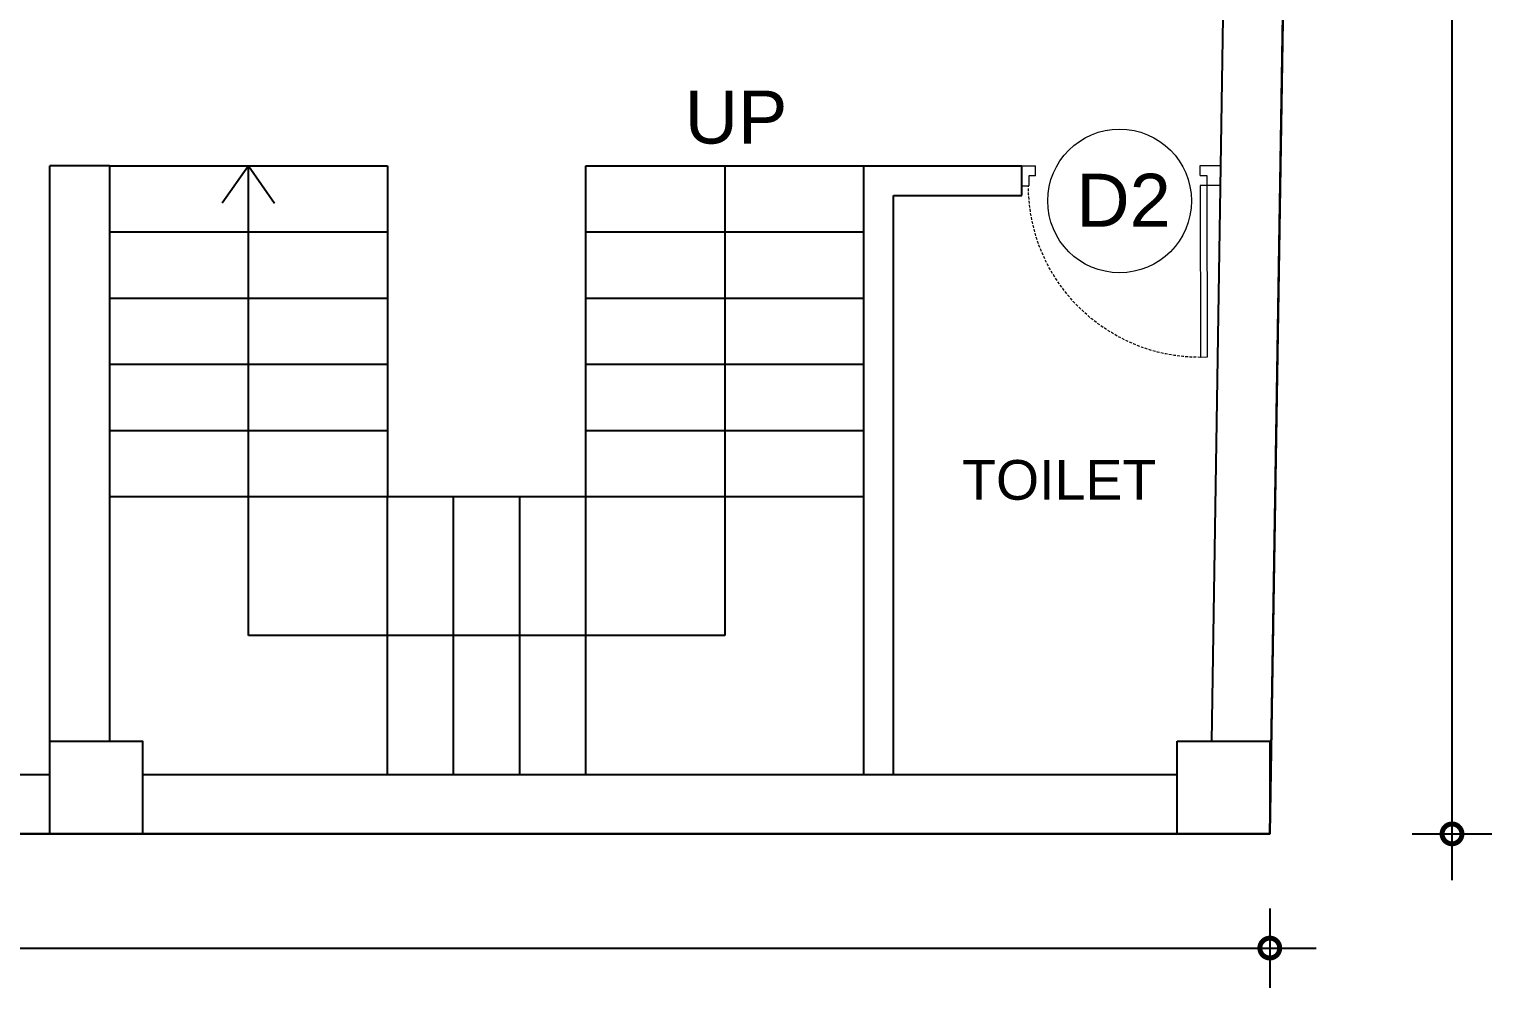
# Model space of a CAD drawing. Header units: inches. Extents: x -9985691 to 3643, y -3270716 to 4788.
# Drawn here: x -4987374.7 to -4987153.7, y -3264953.2 to -3264808.4 of the extents above; entities that cross this region are included whole.
import ezdxf

# ---------------------------------------------------------------- set-up
doc = ezdxf.new("R2010")
doc.units = ezdxf.units.IN
doc.header["$LTSCALE"] = 2
doc.header["$MEASUREMENT"] = 0
doc.header["$PDMODE"] = 34
doc.linetypes.add('HIDDEN', pattern=[0.375, 0.25, -0.125])
doc.layers.get('0').update_dxf_attribs({"linetype": 'CONTINUOUS'})
doc.layers.get('DEFPOINTS').update_dxf_attribs({"color": 141, "linetype": 'CONTINUOUS'})
for name, color, linetype, lineweight in [('Annotate-Lite.w', 177, 'CONTINUOUS', 9), ('Door-Window.w', 4, 'CONTINUOUS', 15), ('TEXT', 181, 'CONTINUOUS', 25), ('window', 4, 'CONTINUOUS', 13)]:
    doc.layers.add(name, color=color, linetype=linetype, lineweight=lineweight)
doc.styles.add('arial.', font='arial.ttf')
doc.styles.add('gaurav', font='arial.ttf')
doc.styles.add('ROMANS', font='Romans.shx', dxfattribs={"width": 0.8})
doc.dimstyles.new('8 SCALE', dxfattribs={"dimscale": 0, "dimtxt": 7, "dimasz": 6, "dimexe": 6, "dimexo": 2, "dimgap": 2, "dimtad": 1, "dimdec": 0, "dimzin": 0, "dimdsep": 46, "dimlunit": 4, "dimtxsty": 'ROMANS', "dimblk": 'DOTSMALL', "dimcen": 0, "dimdle": 7, "dimclrd": 8, "dimclre": 8, "dimclrt": 3, "dimadec": 0, "dimazin": 0, "dimtfac": 1, "dimtdec": 0, "dimtofl": 0, "dimtmove": 2, "dimatfit": 3, "dimfxl": 6, "dimfxlon": 1, "dimtolj": 1, "dimtzin": 0, "dimarcsym": 0})

# ---------------------------------------------------------------- blocks, each defined once
blk = doc.blocks.new('site')
at = {"layer": 'window'}
for p, q in [((-4984266.77, -3261575.04), (-4984291.27, -3260867.46)), ((-4984710.3, -3261597.49), (-4984266.77, -3261575.04))]:
    blk.add_line(p, q, dxfattribs=at)
blk = doc.blocks.new('3-0')
at = {"ltscale": 3}
for p, q in [((11063.05, 10097.68), (11065.97, 10099.9)), ((11065.97, 10099.9), (11066.71, 10098.92)), ((11063.05, 10097.68), (11064.53, 10095.73)), ((11065.99, 10096.84), (11064.53, 10095.73)), ((11065.25, 10097.81), (11066.71, 10098.92)), ((11065.99, 10096.84), (11065.25, 10097.81)), ((11085.5, 10074.13), (11110.32, 10092.96)), ((11086.24, 10073.15), (11111.05, 10091.97)), ((11111.05, 10091.97), (11110.32, 10092.96)), ((11084.04, 10073.02), (11082.57, 10071.91)), ((11084.04, 10073.02), (11084.78, 10072.04)), ((11084.78, 10072.04), (11086.24, 10073.15)), ((11086.24, 10073.15), (11085.5, 10074.13)), ((11087.72, 10071.2), (11086.24, 10073.15)), ((11082.57, 10071.91), (11084.79, 10068.98)), ((11084.79, 10068.98), (11087.72, 10071.2))]:
    blk.add_line(p, q, dxfattribs=at)
at = {"layer": 'Door-Window.w', "color": 9, "linetype": 'HIDDEN', "lineweight": 18}
blk.add_arc((11085.5, 10074.13), 31.16, 37.1906, 127.1465, dxfattribs=at)
blk = doc.blocks.new('_DOTSMALL')
at = {"color": 0, "linetype": 'ByBlock', "const_width": 0.5}
blk.add_lwpolyline([(-0.0625, 0, 1), (0.0625, 0, 1)], format="xyb", close=True, dxfattribs=at)
blk = doc.blocks.new('*D558')
at = {"color": 8, "lineweight": -2, "ltscale": 0.5, "transparency": 16777216}
for p, q in [((-4987159.66, -3264936.99), (-4987159.66, -3264592.12)), ((-4987165.66, -3264599.12), (-4987153.66, -3264599.12)), ((-4987165.66, -3264929.99), (-4987153.66, -3264929.99))]:
    blk.add_line(p, q, dxfattribs=at)
at = {"layer": 'DEFPOINTS', "color": 0, "ltscale": 0.5, "transparency": 16777216}
for p in [(-4987181.92, -3264599.12), (-4987159.66, -3264599.12), (-4987187.2, -3264929.99)]:
    blk.add_point(p, dxfattribs=at)
at = {"color": 8, "lineweight": -2, "ltscale": 0.5, "transparency": 16777216, "xscale": 6, "yscale": 6, "zscale": 6}
for p, rotation in [((-4987159.66, -3264599.12), 90), ((-4987159.66, -3264929.99), 270)]:
    blk.add_blockref('_DOTSMALL', p, dxfattribs=dict(at, rotation=rotation))
at = {"color": 3, "ltscale": 0.5, "transparency": 16777216, "insert": (-4987165.82, -3264764.56), "char_height": 7, "attachment_point": 5, "rotation": 90, "style": 'ROMANS'}
blk.add_mtext('\\A1;27\'-7"', dxfattribs=at)
blk = doc.blocks.new('*D559')
at = {"color": 8, "lineweight": -2, "ltscale": 0.5, "transparency": 16777216}
for p, q in [((-4987631.29, -3264941.25), (-4987631.29, -3264953.25)), ((-4987187.2, -3264941.25), (-4987187.2, -3264953.25)), ((-4987638.29, -3264947.25), (-4987180.2, -3264947.25))]:
    blk.add_line(p, q, dxfattribs=at)
at = {"layer": 'DEFPOINTS', "color": 0, "ltscale": 0.5, "transparency": 16777216}
for p in [(-4987631.29, -3264929.99), (-4987187.2, -3264929.99), (-4987187.2, -3264947.25)]:
    blk.add_point(p, dxfattribs=at)
at = {"color": 8, "lineweight": -2, "ltscale": 0.5, "transparency": 16777216, "xscale": 6, "yscale": 6, "zscale": 6, "rotation": 180}
blk.add_blockref('_DOTSMALL', (-4987631.29, -3264947.25), dxfattribs=at)
at = {"color": 8, "lineweight": -2, "ltscale": 0.5, "transparency": 16777216, "xscale": 6, "yscale": 6, "zscale": 6}
blk.add_blockref('_DOTSMALL', (-4987187.2, -3264947.25), dxfattribs=at)
at = {"color": 3, "ltscale": 0.5, "transparency": 16777216, "insert": (-4987409.24, -3264941.08), "char_height": 7, "attachment_point": 5, "style": 'ROMANS'}
blk.add_mtext("\\A1;37'", dxfattribs=at)
blk = doc.blocks.new('*D561')
at = {"color": 8, "lineweight": -2, "ltscale": 0.5, "transparency": 16777216}
for p, q in [((-4987172.11, -3264216.19), (-4987635.08, -3264935.88)), ((-4987175.9, -3264222.08), (-4987170.85, -3264225.33)), ((-4987631.29, -3264929.99), (-4987626.25, -3264933.24))]:
    blk.add_line(p, q, dxfattribs=at)
at = {"layer": 'DEFPOINTS', "color": 0, "ltscale": 0.5, "transparency": 16777216}
for p in [(-4987175.9, -3264222.08), (-4987631.29, -3264929.99), (-4987631.29, -3264929.99)]:
    blk.add_point(p, dxfattribs=at)
at = {"color": 8, "lineweight": -2, "ltscale": 0.5, "transparency": 16777216, "xscale": 6, "yscale": 6, "zscale": 6}
for p, rotation in [((-4987175.9, -3264222.08), 57.24713386434695), ((-4987631.29, -3264929.99), 237.2471338643469)]:
    blk.add_blockref('_DOTSMALL', p, dxfattribs=dict(at, rotation=rotation))
at = {"color": 3, "ltscale": 0.5, "transparency": 16777216, "insert": (-4987408.78, -3264572.7), "char_height": 7, "attachment_point": 5, "rotation": 57.2471, "style": 'ROMANS'}
blk.add_mtext('\\A1;70\'-2"', dxfattribs=at)

msp = doc.modelspace()

# ---------------------------------------------------------------- linework, layer by layer
at = {"ltscale": 0.5}
for p, q in [((-4987195.97, -3264915.99), (-4987193.92, -3264787.02)), ((-4987371.55, -3264915.99), (-4987371.55, -3264828.99)), ((-4987362.55, -3264828.99), (-4987371.55, -3264828.99)), ((-4987362.55, -3264828.99), (-4987320.55, -3264828.99)), ((-4987362.55, -3264828.99), (-4987362.55, -3264915.99)), ((-4987341.55, -3264828.99), (-4987345.51, -3264834.67)), ((-4987341.55, -3264899.99), (-4987341.55, -3264828.99)), ((-4987341.55, -3264828.99), (-4987337.59, -3264834.67)), ((-4987320.55, -3264828.99), (-4987320.55, -3264878.99)), ((-4987290.55, -3264828.99), (-4987248.55, -3264828.99)), ((-4987290.55, -3264878.99), (-4987290.55, -3264828.99)), ((-4987269.55, -3264828.99), (-4987269.55, -3264899.99)), ((-4987248.55, -3264920.99), (-4987248.55, -3264828.99)), ((-4987248.55, -3264828.99), (-4987224.66, -3264828.99)), ((-4987224.66, -3264833.49), (-4987224.66, -3264828.99)), ((-4987244.05, -3264920.99), (-4987244.05, -3264833.49)), ((-4987244.05, -3264833.49), (-4987224.66, -3264833.49)), ((-4987362.55, -3264838.99), (-4987320.55, -3264838.99)), ((-4987290.55, -3264838.99), (-4987248.55, -3264838.99)), ((-4987362.55, -3264848.99), (-4987320.55, -3264848.99)), ((-4987290.55, -3264848.99), (-4987248.55, -3264848.99)), ((-4987362.55, -3264858.99), (-4987320.55, -3264858.99)), ((-4987290.55, -3264858.99), (-4987248.55, -3264858.99)), ((-4987362.55, -3264868.99), (-4987320.55, -3264868.99)), ((-4987290.55, -3264868.99), (-4987248.55, -3264868.99)), ((-4987362.55, -3264878.99), (-4987320.55, -3264878.99)), ((-4987330.55, -3264878.99), (-4987290.55, -3264878.99)), ((-4987320.55, -3264920.99), (-4987320.55, -3264878.99)), ((-4987310.55, -3264920.99), (-4987310.55, -3264878.99)), ((-4987300.55, -3264920.99), (-4987300.55, -3264878.99)), ((-4987290.55, -3264878.99), (-4987248.55, -3264878.99)), ((-4987290.55, -3264920.99), (-4987290.55, -3264878.99)), ((-4987269.55, -3264899.99), (-4987341.55, -3264899.99)), ((-4987518.96, -3264920.99), (-4987371.55, -3264920.99)), ((-4987357.55, -3264920.99), (-4987201.2, -3264920.99))]:
    msp.add_line(p, q, dxfattribs=at)
for points in [[(-4987616.58, -3264639.36), (-4987181.92, -3264599.12), (-4987187.2, -3264929.99), (-4987631.29, -3264929.99), (-4987616.58, -3264639.36)], [(-4987532.96, -3264915.99), (-4987533.67, -3264929.99), (-4987187.2, -3264929.99), (-4987184.91, -3264787.02)]]:
    msp.add_lwpolyline(points, dxfattribs=at)
for points in [[(-4987181.92, -3264599.12), (-4987542.64, -3264632.52), (-4987557.7, -3264929.99), (-4987187.2, -3264929.99)], [(-4987181.92, -3264599.12), (-4987518.5, -3264630.28), (-4987533.67, -3264929.99), (-4987187.2, -3264929.99)], [(-4987371.55, -3264915.99), (-4987357.55, -3264915.99), (-4987357.55, -3264929.99), (-4987371.55, -3264929.99)], [(-4987201.2, -3264915.99), (-4987187.2, -3264915.99), (-4987187.2, -3264929.99), (-4987201.2, -3264929.99)]]:
    msp.add_lwpolyline(points, close=True, dxfattribs=at)
at = {"layer": 'Annotate-Lite.w', "ltscale": 0.005}
msp.add_circle((-4987209.9, -3264834.31), 10.86, dxfattribs=at)

# ---------------------------------------------------------------- block references
at = {"rotation": 357.1029815411249}
msp.add_blockref('site', (155552.79, -259432.95), dxfattribs=at)
at = {"layer": 'Door-Window.w', "linetype": 'ByBlock', "xscale": -0.833158985154831, "yscale": 0.8331589852459729, "zscale": 0.8331589850765497, "rotation": 127.2669371278863}
msp.add_blockref('3-0', (-4986110.75, -3252399.37), dxfattribs=at)

# ---------------------------------------------------------------- texts
at = {"layer": 'Annotate-Lite.w', "ltscale": 0.005, "char_height": 8, "attachment_point": 7, "style": 'gaurav'}
for s, insert in [('UP', (-4987275.62, -3264825.75)), ('D2', (-4987216.44, -3264838.2))]:
    msp.add_mtext_dynamic_manual_height_columns(s, width=8, gutter_width=100, heights=[0], dxfattribs=dict(at, insert=insert))
at = {"layer": 'TEXT', "lineweight": -2, "insert": (-4987219.03, -3264876.52), "char_height": 6, "attachment_point": 5, "style": 'arial.'}
msp.add_mtext_dynamic_manual_height_columns('TOILET', width=45.7314, gutter_width=30, heights=[0], dxfattribs=at)

# ---------------------------------------------------------------- dimensions: what is measured, and where the dimension line sits
at = {"ltscale": 0.5}
dim = msp.add_aligned_dim(p1=(-4987175.9, -3264222.08), p2=(-4987631.29, -3264929.99), distance=0, dimstyle='8 SCALE', override={"dimscale": 1}, dxfattribs=at)
dim.commit()
dim.dimension.update_dxf_attribs({"geometry": '*D561', "text_midpoint": (-4987408.78, -3264572.7)})
dim = msp.add_linear_dim(base=(-4987159.66, -3264599.12), p1=(-4987187.2, -3264929.99), p2=(-4987181.92, -3264599.12), angle=90, dimstyle='8 SCALE', override={"dimscale": 1}, dxfattribs=at)
dim.commit()
dim.dimension.update_dxf_attribs({"geometry": '*D558', "text_midpoint": (-4987165.82, -3264764.56)})
dim = msp.add_linear_dim(base=(-4987187.2, -3264947.25), p1=(-4987631.29, -3264929.99), p2=(-4987187.2, -3264929.99), dimstyle='8 SCALE', override={"dimscale": 1}, dxfattribs=at)
dim.commit()
dim.dimension.update_dxf_attribs({"geometry": '*D559', "text_midpoint": (-4987409.24, -3264941.08)})

doc.saveas('drawing.dxf')
